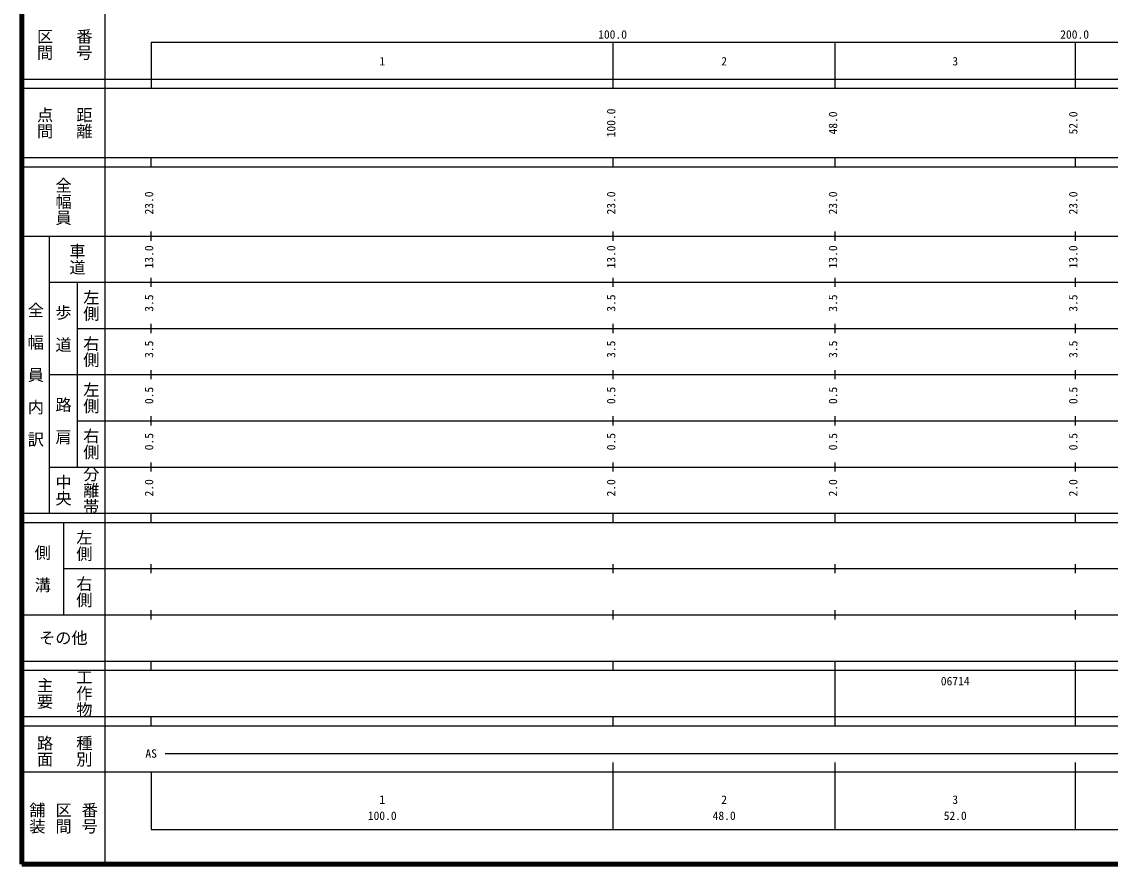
# Model space of a CAD drawing. Units: millimetres on the paper, enlarged 1000 times. Extents: x 40000 to 680000, y 20000 to 380000.
# Drawn here: x 40000 to 275546, y 20000 to 202409 of the extents above; entities that cross this region are included whole.
import ezdxf
from ezdxf.enums import TextEntityAlignment as Align

# ---------------------------------------------------------------- set-up
doc = ezdxf.new("R2010")
doc.units = ezdxf.units.MM
doc.header["$LTSCALE"] = 1000
doc.layers.add('M-TTL', color=2, linetype='Continuous', lineweight=140)
doc.layers.add('M-TTL-BAND', color=7, linetype='Continuous', lineweight=25)
doc.styles.add('@ＭＳ ゴシック', font='')
doc.styles.add('ＭＳ ゴシック', font='')
doc.styles.get('@ＭＳ ゴシック').set_extended_font_data('@MS Gothic')
doc.styles.get('ＭＳ ゴシック').set_extended_font_data('MS Gothic')

msp = doc.modelspace()

# ---------------------------------------------------------------- linework, layer by layer
at = {"layer": 'M-TTL'}
for p, q in [((40000, 380000), (40000, 20000)), ((40000, 20000), (680000, 20000))]:
    msp.add_line(p, q, dxfattribs=at)
at = {"layer": 'M-TTL-BAND'}
for p, q in [((58000, 370000), (58000, 20000)), ((68000, 198000), (579000, 198000)), ((68000, 198000), (68000, 188000)), ((168000, 188000), (168000, 198000)), ((216000, 188000), (216000, 198000)), ((268000, 188000), (268000, 198000)), ((40000, 190000), (579000, 190000)), ((40000, 188000), (579000, 188000)), ((40000, 173000), (579000, 173000)), ((68000, 171000), (68000, 173000)), ((168000, 171000), (168000, 173000)), ((216000, 171000), (216000, 173000)), ((268000, 171000), (268000, 173000)), ((40000, 171000), (579000, 171000)), ((40000, 156000), (579000, 156000)), ((46000, 96000), (46000, 156000)), ((68000, 155000), (68000, 157000)), ((168000, 155000), (168000, 157000)), ((216000, 155000), (216000, 157000)), ((268000, 155000), (268000, 157000)), ((68000, 145000), (68000, 147000)), ((168000, 145000), (168000, 147000)), ((216000, 145000), (216000, 147000)), ((268000, 145000), (268000, 147000)), ((46000, 146000), (579000, 146000)), ((52000, 146000), (52000, 106000)), ((68000, 135000), (68000, 137000)), ((168000, 135000), (168000, 137000)), ((216000, 135000), (216000, 137000)), ((268000, 135000), (268000, 137000)), ((52000, 136000), (579000, 136000)), ((46000, 126000), (579000, 126000)), ((68000, 125000), (68000, 127000)), ((168000, 125000), (168000, 127000)), ((216000, 125000), (216000, 127000)), ((268000, 125000), (268000, 127000)), ((52000, 116000), (579000, 116000)), ((68000, 115000), (68000, 117000)), ((168000, 115000), (168000, 117000)), ((216000, 115000), (216000, 117000)), ((268000, 115000), (268000, 117000)), ((46000, 106000), (579000, 106000)), ((68000, 105000), (68000, 107000)), ((168000, 105000), (168000, 107000)), ((216000, 105000), (216000, 107000)), ((268000, 105000), (268000, 107000)), ((40000, 96000), (579000, 96000)), ((68000, 94000), (68000, 96000)), ((168000, 94000), (168000, 96000)), ((216000, 94000), (216000, 96000)), ((268000, 94000), (268000, 96000)), ((40000, 94000), (579000, 94000)), ((49000, 94000), (49000, 74000)), ((68000, 83000), (68000, 85000)), ((168000, 83000), (168000, 85000)), ((216000, 83000), (216000, 85000)), ((268000, 83000), (268000, 85000)), ((49000, 84000), (579000, 84000)), ((40000, 74000), (579000, 74000)), ((68000, 73000), (68000, 75000)), ((168000, 73000), (168000, 75000)), ((216000, 73000), (216000, 75000)), ((268000, 73000), (268000, 75000)), ((40000, 64000), (579000, 64000)), ((68000, 62000), (68000, 64000)), ((168000, 62000), (168000, 64000)), ((216000, 62000), (216000, 64000)), ((268000, 62000), (268000, 64000)), ((40000, 62000), (579000, 62000)), ((216000, 52000), (216000, 62000)), ((268000, 52000), (268000, 62000)), ((268000, 52000), (268000, 62000)), ((40000, 52000), (579000, 52000)), ((68000, 50000), (68000, 52000)), ((168000, 50000), (168000, 52000)), ((216000, 50000), (216000, 52000)), ((268000, 50000), (268000, 52000)), ((40000, 50000), (579000, 50000)), ((71000, 44000), (565000, 44000)), ((168000, 27500), (168000, 42000)), ((216000, 27500), (216000, 42000)), ((268000, 27500), (268000, 42000)), ((40000, 40000), (579000, 40000)), ((68000, 40000), (68000, 27500)), ((68000, 27500), (579000, 27500))]:
    msp.add_line(p, q, dxfattribs=at)

# ---------------------------------------------------------------- texts
at = {"layer": 'M-TTL-BAND', "style": '@ＭＳ ゴシック'}
for s, p in [('区間', (45000, 197500)), ('番号', (53500, 197500)), ('点間', (45000, 180500)), ('距離', (53500, 180500)), ('全幅員', (49000, 163500)), ('車道', (52000, 151000)), ('左側', (55000, 141000)), ('全\u3000幅\u3000員\u3000内\u3000訳', (43000, 126000)), ('歩\u3000道', (49000, 136000)), ('右側', (55000, 131000)), ('左側', (55000, 121000)), ('路\u3000肩', (49000, 116000)), ('右側', (55000, 111000)), ('分離帯', (55000, 101000)), ('中央', (49000, 101000)), ('左側', (53500, 89000)), ('側\u3000溝', (44500, 84000)), ('右側', (53500, 79000)), ('工作物', (53500, 57000)), ('主要', (45000, 57000)), ('路面', (45000, 44500)), ('種別', (53500, 44500)), ('舗装', (43333, 30000)), ('区間', (49000, 30000)), ('番号', (54667, 30000))]:
    msp.add_text(s, height=2566, rotation=270, dxfattribs=at).set_placement(p, align=Align.MIDDLE_CENTER)
at = {"layer": 'M-TTL-BAND', "style": 'ＭＳ ゴシック'}
for s, p in [('100.0', (167844, 198195)), ('200.0', (267844, 198195)), ('1', (118000, 192405)), ('2', (192000, 192405)), ('3', (242000, 192405)), ('AS', (68000, 42500)), ('1', (118000, 32523)), ('2', (192000, 32523)), ('3', (242000, 32523)), ('100.0', (118000, 29033)), ('48.0', (192000, 29033)), ('52.0', (242000, 29033))]:
    msp.add_text(s, height=1833, dxfattribs=at).set_placement(p, align=Align.BOTTOM_CENTER)
for s, p in [('100.0', (169000, 180500)), ('48.0', (217000, 180500)), ('52.0', (269000, 180500)), ('23.0', (69000, 163174)), ('23.0', (169000, 163174)), ('23.0', (217000, 163174)), ('23.0', (269000, 163174)), ('13.0', (69000, 151500)), ('13.0', (169000, 151500)), ('13.0', (217000, 151500)), ('13.0', (269000, 151500)), ('3.5', (69000, 141500)), ('3.5', (169000, 141500)), ('3.5', (217000, 141500)), ('3.5', (269000, 141500)), ('3.5', (69000, 131500)), ('3.5', (169000, 131500)), ('3.5', (217000, 131500)), ('3.5', (269000, 131500)), ('0.5', (69000, 121500)), ('0.5', (169000, 121500)), ('0.5', (217000, 121500)), ('0.5', (269000, 121500)), ('0.5', (69000, 111500)), ('0.5', (169000, 111500)), ('0.5', (217000, 111500)), ('0.5', (269000, 111500)), ('2.0', (69000, 101500)), ('2.0', (169000, 101500)), ('2.0', (217000, 101500)), ('2.0', (269000, 101500))]:
    msp.add_text(s, height=1833, rotation=90, dxfattribs=at).set_placement(p, align=Align.BOTTOM_CENTER)
for s, height, p in [('その他', 2566, (49000, 69000)), ('06714', 1833, (242000, 59655))]:
    msp.add_text(s, height=height, dxfattribs=at).set_placement(p, align=Align.MIDDLE_CENTER)

doc.saveas('drawing.dxf')
